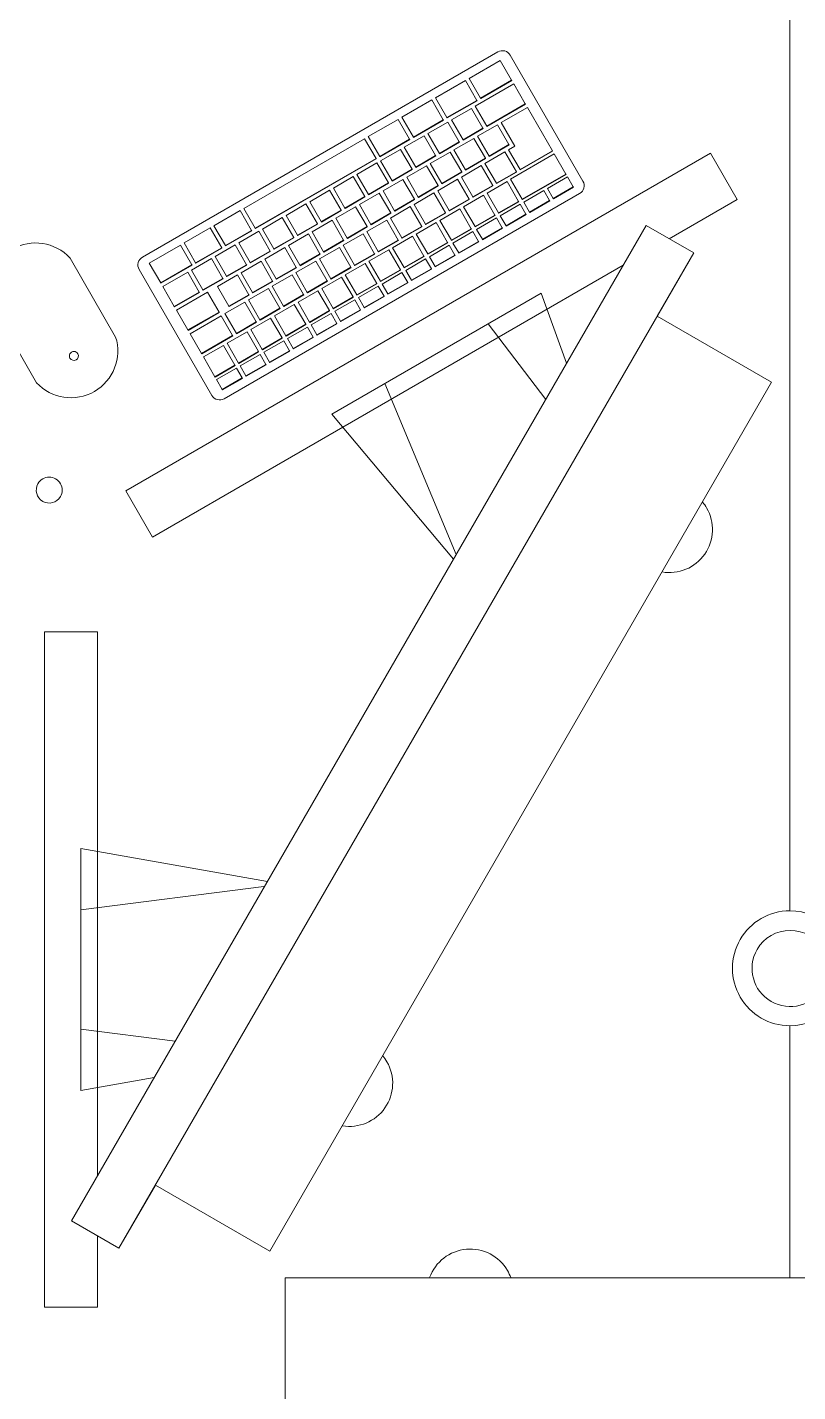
# Model space of a CAD drawing. Header units: millimetres. Extents: x 79795 to 317870, y -36033 to 97293.
# Drawn here: x 207457 to 207993, y 24139 to 25088 of the extents above; entities that cross this region are included whole.
import ezdxf

# ---------------------------------------------------------------- set-up
doc = ezdxf.new("R2010")
doc.units = ezdxf.units.MM
doc.header["$MEASUREMENT"] = 0
for name, color, linetype, lineweight in [('A-GENM', 8, 'CONTINUOUS', 9), ('E-ELEC-EQPM', 8, 'CONTINUOUS', 9), ('I-FURN', 8, 'CONTINUOUS', 9)]:
    doc.layers.add(name, color=color, linetype=linetype, lineweight=lineweight)

msp = doc.modelspace()

# ---------------------------------------------------------------- linework, layer by layer
at = {"layer": 'A-GENM'}
for p, q in [((207536.79, 24928.58), (207784.07, 25071.34)), ((207792.75, 25069.02), (207843.33, 24981.41)), ((207785.74, 25065.39), (207764.09, 25052.89)), ((207793.71, 25051.58), (207785.74, 25065.39)), ((207761.49, 25051.39), (207740.7, 25039.39)), ((207769.46, 25037.58), (207761.49, 25051.39)), ((207764.09, 25052.89), (207772.06, 25039.08)), ((207795.19, 25049.02), (207768.34, 25033.52)), ((207772.06, 25039.08), (207793.71, 25051.58)), ((207793.85, 25051.34), (207772.19, 25038.84)), ((207793.71, 25051.58), (207793.85, 25051.34)), ((207803.17, 25035.19), (207795.19, 25049.02)), ((207740.7, 25039.39), (207748.67, 25025.58)), ((207738.11, 25037.89), (207717.32, 25025.89)), ((207746.08, 25024.08), (207738.11, 25037.89)), ((207748.67, 25025.58), (207769.46, 25037.58)), ((207769.6, 25037.34), (207748.81, 25025.34)), ((207765.75, 25032.02), (207751.89, 25024.02)), ((207773.73, 25018.19), (207765.75, 25032.02)), ((207768.34, 25033.52), (207776.32, 25019.69)), ((207769.46, 25037.58), (207769.6, 25037.34)), ((207772.06, 25039.08), (207772.19, 25038.84)), ((207776.32, 25019.69), (207803.17, 25035.19)), ((207803.31, 25034.95), (207776.46, 25019.45)), ((207804.65, 25032.62), (207786.47, 25022.12)), ((207803.17, 25035.19), (207803.31, 25034.95)), ((207822.1, 25002.41), (207804.65, 25032.62)), ((207714.72, 25024.39), (207693.94, 25012.39)), ((207722.69, 25010.58), (207714.72, 25024.39)), ((207717.32, 25025.89), (207725.29, 25012.08)), ((207725.29, 25012.08), (207746.08, 25024.08)), ((207746.21, 25023.84), (207725.43, 25011.84)), ((207749.29, 25022.52), (207735.43, 25014.52)), ((207746.08, 25024.08), (207746.21, 25023.84)), ((207748.67, 25025.58), (207748.81, 25025.34)), ((207757.27, 25008.69), (207749.29, 25022.52)), ((207751.89, 25024.02), (207759.87, 25010.19)), ((207783.87, 25020.62), (207770.01, 25012.62)), ((207791.85, 25006.8), (207783.87, 25020.62)), ((207786.47, 25022.12), (207795.93, 25005.73)), ((207691.34, 25010.89), (207607.34, 24962.39)), ((207699.31, 24997.08), (207691.34, 25010.89)), ((207693.94, 25012.39), (207701.91, 24998.58)), ((207732.84, 25013.02), (207718.98, 25005.02)), ((207725.29, 25012.08), (207725.43, 25011.84)), ((207740.82, 24999.19), (207732.84, 25013.02)), ((207735.43, 25014.52), (207743.42, 25000.69)), ((207767.42, 25011.12), (207753.56, 25003.12)), ((207759.87, 25010.19), (207773.73, 25018.19)), ((207773.86, 25017.95), (207760.01, 25009.95)), ((207775.4, 24997.3), (207767.42, 25011.12)), ((207770.01, 25012.62), (207777.99, 24998.8)), ((207773.73, 25018.19), (207773.86, 25017.95)), ((207776.32, 25019.69), (207776.46, 25019.45)), ((207701.91, 24998.58), (207722.69, 25010.58)), ((207722.83, 25010.34), (207702.05, 24998.34)), ((207716.38, 25003.52), (207702.53, 24995.52)), ((207724.36, 24989.69), (207716.38, 25003.52)), ((207718.98, 25005.02), (207726.96, 24991.19)), ((207722.69, 25010.58), (207722.83, 25010.34)), ((207750.96, 25001.62), (207737.1, 24993.62)), ((207743.42, 25000.69), (207757.27, 25008.69)), ((207757.41, 25008.45), (207743.55, 25000.45)), ((207758.94, 24987.8), (207750.96, 25001.62)), ((207753.56, 25003.12), (207761.54, 24989.3)), ((207757.27, 25008.69), (207757.41, 25008.45)), ((207759.87, 25010.19), (207760.01, 25009.95)), ((207789, 25001.73), (207775.15, 24993.73)), ((207777.99, 24998.8), (207791.85, 25006.8)), ((207791.99, 25006.56), (207778.13, 24998.56)), ((207796.98, 24987.91), (207789, 25001.73)), ((207795.93, 25005.73), (207791.6, 25003.23)), ((207791.6, 25003.23), (207799.58, 24989.41)), ((207791.85, 25006.8), (207791.99, 25006.56)), ((207799.58, 24989.41), (207822.1, 25002.41)), ((207822.24, 25002.17), (207799.72, 24989.17)), ((207822.1, 25002.41), (207822.24, 25002.17)), ((207615.31, 24948.58), (207699.31, 24997.08)), ((207699.45, 24996.84), (207615.44, 24948.34)), ((207699.93, 24994.02), (207686.07, 24986.02)), ((207699.31, 24997.08), (207699.45, 24996.84)), ((207707.91, 24980.19), (207699.93, 24994.02)), ((207701.91, 24998.58), (207702.05, 24998.34)), ((207702.53, 24995.52), (207710.51, 24981.69)), ((207734.51, 24992.12), (207720.65, 24984.12)), ((207726.96, 24991.19), (207740.82, 24999.19)), ((207740.96, 24998.95), (207727.1, 24990.95)), ((207742.49, 24978.3), (207734.51, 24992.12)), ((207737.1, 24993.62), (207745.08, 24979.8)), ((207740.82, 24999.19), (207740.96, 24998.95)), ((207743.42, 25000.69), (207743.55, 25000.45)), ((207772.55, 24992.23), (207758.69, 24984.23)), ((207761.54, 24989.3), (207775.4, 24997.3)), ((207775.53, 24997.06), (207761.68, 24989.06)), ((207780.53, 24978.41), (207772.55, 24992.23)), ((207775.15, 24993.73), (207783.13, 24979.91)), ((207775.4, 24997.3), (207775.53, 24997.06)), ((207777.99, 24998.8), (207778.13, 24998.56)), ((207823.3, 25000.32), (207792.99, 24982.82)), ((207831.42, 24986.26), (207823.3, 25000.32)), ((207683.47, 24984.52), (207669.62, 24976.52)), ((207691.45, 24970.69), (207683.47, 24984.52)), ((207686.07, 24986.02), (207694.05, 24972.19)), ((207718.05, 24982.62), (207704.2, 24974.62)), ((207710.51, 24981.69), (207724.36, 24989.69)), ((207724.5, 24989.45), (207710.64, 24981.45)), ((207726.03, 24968.8), (207718.05, 24982.62)), ((207720.65, 24984.12), (207728.63, 24970.3)), ((207724.36, 24989.69), (207724.5, 24989.45)), ((207726.96, 24991.19), (207727.1, 24990.95)), ((207756.09, 24982.73), (207742.24, 24974.73)), ((207745.08, 24979.8), (207758.94, 24987.8)), ((207759.08, 24987.56), (207745.22, 24979.56)), ((207764.07, 24968.91), (207756.09, 24982.73)), ((207758.69, 24984.23), (207766.67, 24970.41)), ((207758.94, 24987.8), (207759.08, 24987.56)), ((207761.54, 24989.3), (207761.68, 24989.06)), ((207783.13, 24979.91), (207796.98, 24987.91)), ((207797.12, 24987.67), (207783.27, 24979.67)), ((207792.99, 24982.82), (207801.11, 24968.76)), ((207796.98, 24987.91), (207797.12, 24987.67)), ((207799.58, 24989.41), (207799.72, 24989.17)), ((207801.11, 24968.76), (207831.42, 24986.26)), ((207831.56, 24986.02), (207801.25, 24968.52)), ((207832.55, 24984.3), (207818.7, 24976.3)), ((207831.42, 24986.26), (207831.56, 24986.02)), ((207836.54, 24977.39), (207832.55, 24984.3)), ((207667.02, 24975.02), (207653.16, 24967.02)), ((207675, 24961.19), (207667.02, 24975.02)), ((207669.62, 24976.52), (207677.6, 24962.69)), ((207701.6, 24973.12), (207687.74, 24965.12)), ((207694.05, 24972.19), (207707.91, 24980.19)), ((207708.05, 24979.95), (207694.19, 24971.95)), ((207709.58, 24959.3), (207701.6, 24973.12)), ((207704.2, 24974.62), (207712.18, 24960.8)), ((207707.91, 24980.19), (207708.05, 24979.95)), ((207710.51, 24981.69), (207710.64, 24981.45)), ((207739.64, 24973.23), (207725.78, 24965.23)), ((207728.63, 24970.3), (207742.49, 24978.3)), ((207742.62, 24978.06), (207728.77, 24970.06)), ((207747.62, 24959.41), (207739.64, 24973.23)), ((207742.24, 24974.73), (207750.22, 24960.91)), ((207742.49, 24978.3), (207742.62, 24978.06)), ((207745.08, 24979.8), (207745.22, 24979.56)), ((207766.67, 24970.41), (207780.53, 24978.41)), ((207780.67, 24978.17), (207766.81, 24970.17)), ((207790.53, 24981.08), (207776.68, 24973.08)), ((207776.68, 24973.08), (207784.66, 24959.26)), ((207780.53, 24978.41), (207780.67, 24978.17)), ((207783.13, 24979.91), (207783.27, 24979.67)), ((207798.51, 24967.26), (207790.53, 24981.08)), ((207816.1, 24974.8), (207802.24, 24966.8)), ((207820.09, 24967.89), (207816.1, 24974.8)), ((207818.7, 24976.3), (207822.69, 24969.39)), ((207822.69, 24969.39), (207836.54, 24977.39)), ((207836.68, 24977.15), (207822.82, 24969.15)), ((207836.54, 24977.39), (207836.68, 24977.15)), ((207841, 24972.73), (207593.72, 24829.97)), ((207650.56, 24965.52), (207636.71, 24957.52)), ((207658.54, 24951.69), (207650.56, 24965.52)), ((207653.16, 24967.02), (207661.14, 24953.19)), ((207685.14, 24963.62), (207671.29, 24955.62)), ((207677.6, 24962.69), (207691.45, 24970.69)), ((207691.59, 24970.45), (207677.74, 24962.45)), ((207693.12, 24949.8), (207685.14, 24963.62)), ((207687.74, 24965.12), (207695.72, 24951.3)), ((207691.45, 24970.69), (207691.59, 24970.45)), ((207694.05, 24972.19), (207694.19, 24971.95)), ((207723.19, 24963.73), (207709.33, 24955.73)), ((207712.18, 24960.8), (207726.03, 24968.8)), ((207726.17, 24968.56), (207712.31, 24960.56)), ((207731.17, 24949.91), (207723.19, 24963.73)), ((207725.78, 24965.23), (207733.76, 24951.41)), ((207726.03, 24968.8), (207726.17, 24968.56)), ((207728.63, 24970.3), (207728.77, 24970.06)), ((207750.22, 24960.91), (207764.07, 24968.91)), ((207764.21, 24968.67), (207750.36, 24960.67)), ((207774.08, 24971.58), (207760.22, 24963.58)), ((207760.22, 24963.58), (207768.2, 24949.76)), ((207764.07, 24968.91), (207764.21, 24968.67)), ((207766.67, 24970.41), (207766.81, 24970.17)), ((207782.06, 24957.76), (207774.08, 24971.58)), ((207784.66, 24959.26), (207798.51, 24967.26)), ((207798.65, 24967.02), (207784.8, 24959.02)), ((207799.64, 24965.3), (207785.79, 24957.3)), ((207798.51, 24967.26), (207798.65, 24967.02)), ((207803.63, 24958.39), (207799.64, 24965.3)), ((207801.11, 24968.76), (207801.25, 24968.52)), ((207802.24, 24966.8), (207806.23, 24959.89)), ((207806.23, 24959.89), (207820.09, 24967.89)), ((207820.23, 24967.65), (207806.37, 24959.65)), ((207820.09, 24967.89), (207820.23, 24967.65)), ((207822.69, 24969.39), (207822.82, 24969.15)), ((207604.74, 24960.89), (207586.55, 24950.39)), ((207612.71, 24947.08), (207604.74, 24960.89)), ((207607.34, 24962.39), (207615.31, 24948.58)), ((207634.11, 24956.02), (207620.25, 24948.02)), ((207642.09, 24942.19), (207634.11, 24956.02)), ((207636.71, 24957.52), (207644.69, 24943.69)), ((207668.69, 24954.12), (207654.83, 24946.12)), ((207661.14, 24953.19), (207675, 24961.19)), ((207675.14, 24960.95), (207661.28, 24952.95)), ((207676.67, 24940.3), (207668.69, 24954.12)), ((207671.29, 24955.62), (207679.27, 24941.8)), ((207675, 24961.19), (207675.14, 24960.95)), ((207677.6, 24962.69), (207677.74, 24962.45)), ((207706.73, 24954.23), (207692.87, 24946.23)), ((207695.72, 24951.3), (207709.58, 24959.3)), ((207709.72, 24959.06), (207695.86, 24951.06)), ((207714.71, 24940.41), (207706.73, 24954.23)), ((207709.33, 24955.73), (207717.31, 24941.91)), ((207709.58, 24959.3), (207709.72, 24959.06)), ((207712.18, 24960.8), (207712.31, 24960.56)), ((207733.76, 24951.41), (207747.62, 24959.41)), ((207747.76, 24959.17), (207733.9, 24951.17)), ((207757.63, 24962.08), (207743.77, 24954.08)), ((207743.77, 24954.08), (207751.75, 24940.26)), ((207747.62, 24959.41), (207747.76, 24959.17)), ((207750.22, 24960.91), (207750.36, 24960.67)), ((207765.61, 24948.26), (207757.63, 24962.08)), ((207768.2, 24949.76), (207782.06, 24957.76)), ((207782.2, 24957.52), (207768.34, 24949.52)), ((207783.19, 24955.8), (207769.33, 24947.8)), ((207782.06, 24957.76), (207782.2, 24957.52)), ((207787.18, 24948.89), (207783.19, 24955.8)), ((207784.66, 24959.26), (207784.8, 24959.02)), ((207785.79, 24957.3), (207789.78, 24950.39)), ((207789.78, 24950.39), (207803.63, 24958.39)), ((207803.77, 24958.15), (207789.92, 24950.15)), ((207803.63, 24958.39), (207803.77, 24958.15)), ((207806.23, 24959.89), (207806.37, 24959.65)), ((207583.95, 24948.89), (207565.77, 24938.39)), ((207591.92, 24935.08), (207583.95, 24948.89)), ((207586.55, 24950.39), (207594.52, 24936.58)), ((207594.52, 24936.58), (207612.71, 24947.08)), ((207612.85, 24946.84), (207594.66, 24936.34)), ((207617.66, 24946.52), (207603.8, 24938.52)), ((207612.71, 24947.08), (207612.85, 24946.84)), ((207615.31, 24948.58), (207615.44, 24948.34)), ((207625.64, 24932.69), (207617.66, 24946.52)), ((207620.25, 24948.02), (207628.23, 24934.19)), ((207652.23, 24944.62), (207638.38, 24936.62)), ((207644.69, 24943.69), (207658.54, 24951.69)), ((207658.68, 24951.45), (207644.83, 24943.45)), ((207660.21, 24930.8), (207652.23, 24944.62)), ((207654.83, 24946.12), (207662.81, 24932.3)), ((207658.54, 24951.69), (207658.68, 24951.45)), ((207661.14, 24953.19), (207661.28, 24952.95)), ((207690.28, 24944.73), (207676.42, 24936.73)), ((207679.27, 24941.8), (207693.12, 24949.8)), ((207693.26, 24949.56), (207679.41, 24941.56)), ((207698.26, 24930.91), (207690.28, 24944.73)), ((207692.87, 24946.23), (207700.85, 24932.41)), ((207693.12, 24949.8), (207693.26, 24949.56)), ((207695.72, 24951.3), (207695.86, 24951.06)), ((207717.31, 24941.91), (207731.17, 24949.91)), ((207731.3, 24949.67), (207717.45, 24941.67)), ((207741.17, 24952.58), (207727.31, 24944.58)), ((207727.31, 24944.58), (207735.29, 24930.76)), ((207731.17, 24949.91), (207731.3, 24949.67)), ((207733.76, 24951.41), (207733.9, 24951.17)), ((207749.15, 24938.76), (207741.17, 24952.58)), ((207751.75, 24940.26), (207765.61, 24948.26)), ((207765.74, 24948.02), (207751.89, 24940.02)), ((207766.73, 24946.3), (207752.88, 24938.3)), ((207765.61, 24948.26), (207765.74, 24948.02)), ((207770.72, 24939.39), (207766.73, 24946.3)), ((207768.2, 24949.76), (207768.34, 24949.52)), ((207769.33, 24947.8), (207773.32, 24940.89)), ((207773.32, 24940.89), (207787.18, 24948.89)), ((207787.32, 24948.65), (207773.46, 24940.65)), ((207787.18, 24948.89), (207787.32, 24948.65)), ((207789.78, 24950.39), (207789.92, 24950.15)), ((207563.17, 24936.89), (207541.52, 24924.39)), ((207571.14, 24923.08), (207563.17, 24936.89)), ((207565.77, 24938.39), (207573.74, 24924.58)), ((207573.74, 24924.58), (207591.92, 24935.08)), ((207601.2, 24937.02), (207587.34, 24929.02)), ((207591.92, 24935.08), (207592.06, 24934.84)), ((207594.52, 24936.58), (207594.66, 24936.34)), ((207609.18, 24923.19), (207601.2, 24937.02)), ((207603.8, 24938.52), (207611.78, 24924.69)), ((207635.78, 24935.12), (207621.92, 24927.12)), ((207628.23, 24934.19), (207642.09, 24942.19)), ((207642.23, 24941.95), (207628.37, 24933.95)), ((207643.76, 24921.3), (207635.78, 24935.12)), ((207638.38, 24936.62), (207646.36, 24922.8)), ((207642.09, 24942.19), (207642.23, 24941.95)), ((207644.69, 24943.69), (207644.83, 24943.45)), ((207673.82, 24935.23), (207659.97, 24927.23)), ((207662.81, 24932.3), (207676.67, 24940.3)), ((207676.81, 24940.06), (207662.95, 24932.06)), ((207681.8, 24921.41), (207673.82, 24935.23)), ((207676.42, 24936.73), (207684.4, 24922.91)), ((207676.67, 24940.3), (207676.81, 24940.06)), ((207679.27, 24941.8), (207679.41, 24941.56)), ((207700.85, 24932.41), (207714.71, 24940.41)), ((207714.85, 24940.17), (207700.99, 24932.17)), ((207724.72, 24943.08), (207710.86, 24935.08)), ((207710.86, 24935.08), (207718.84, 24921.26)), ((207714.71, 24940.41), (207714.85, 24940.17)), ((207717.31, 24941.91), (207717.45, 24941.67)), ((207732.7, 24929.26), (207724.72, 24943.08)), ((207735.29, 24930.76), (207749.15, 24938.76)), ((207749.29, 24938.52), (207735.43, 24930.52)), ((207750.28, 24936.8), (207736.42, 24928.8)), ((207749.15, 24938.76), (207749.29, 24938.52)), ((207754.27, 24929.89), (207750.28, 24936.8)), ((207751.75, 24940.26), (207751.89, 24940.02)), ((207752.88, 24938.3), (207756.87, 24931.39)), ((207756.87, 24931.39), (207770.72, 24939.39)), ((207770.86, 24939.15), (207757.01, 24931.15)), ((207770.73, 24939.38), (207770.86, 24939.15)), ((207773.32, 24940.89), (207773.46, 24940.65)), ((207518.14, 24872.88), (207486.39, 24927.88)), ((207584.75, 24927.52), (207570.89, 24919.52)), ((207592.06, 24934.84), (207573.87, 24924.34)), ((207592.73, 24913.69), (207584.75, 24927.52)), ((207587.34, 24929.02), (207595.32, 24915.19)), ((207619.32, 24925.62), (207605.47, 24917.62)), ((207611.78, 24924.69), (207625.64, 24932.69)), ((207625.77, 24932.45), (207611.92, 24924.45)), ((207627.31, 24911.8), (207619.32, 24925.62)), ((207621.92, 24927.12), (207629.9, 24913.3)), ((207625.64, 24932.69), (207625.77, 24932.45)), ((207628.23, 24934.19), (207628.37, 24933.95)), ((207657.37, 24925.73), (207643.51, 24917.73)), ((207646.36, 24922.8), (207660.21, 24930.8)), ((207660.35, 24930.56), (207646.5, 24922.56)), ((207665.35, 24911.91), (207657.37, 24925.73)), ((207659.97, 24927.23), (207667.95, 24913.41)), ((207660.21, 24930.8), (207660.35, 24930.56)), ((207662.81, 24932.3), (207662.95, 24932.06)), ((207684.4, 24922.91), (207698.26, 24930.91)), ((207698.4, 24930.67), (207684.54, 24922.67)), ((207708.26, 24933.58), (207694.41, 24925.58)), ((207694.41, 24925.58), (207702.39, 24911.76)), ((207698.26, 24930.91), (207698.4, 24930.67)), ((207700.85, 24932.41), (207700.99, 24932.17)), ((207716.24, 24919.76), (207708.26, 24933.58)), ((207718.84, 24921.26), (207732.7, 24929.26)), ((207732.84, 24929.02), (207718.98, 24921.02)), ((207733.83, 24927.3), (207719.97, 24919.3)), ((207732.7, 24929.26), (207732.84, 24929.02)), ((207737.82, 24920.39), (207733.83, 24927.3)), ((207735.29, 24930.76), (207735.43, 24930.52)), ((207736.42, 24928.8), (207740.41, 24921.89)), ((207740.41, 24921.89), (207754.27, 24929.89)), ((207754.41, 24929.65), (207740.55, 24921.65)), ((207754.27, 24929.89), (207754.41, 24929.65)), ((207756.87, 24931.39), (207757.01, 24931.15)), ((207585.05, 24832.29), (207534.47, 24919.9)), ((207541.52, 24924.39), (207549.49, 24910.58)), ((207549.49, 24910.58), (207571.14, 24923.08)), ((207571.28, 24922.84), (207549.63, 24910.34)), ((207568.3, 24918), (207550.98, 24908)), ((207576.27, 24904.19), (207568.3, 24918)), ((207570.89, 24919.52), (207578.87, 24905.69)), ((207571.14, 24923.08), (207571.28, 24922.84)), ((207573.74, 24924.58), (207573.87, 24924.34)), ((207602.87, 24916.12), (207589.01, 24908.12)), ((207595.32, 24915.19), (207609.18, 24923.19)), ((207609.32, 24922.95), (207595.46, 24914.95)), ((207610.85, 24902.3), (207602.87, 24916.12)), ((207605.47, 24917.62), (207613.45, 24903.8)), ((207609.18, 24923.19), (207609.32, 24922.95)), ((207611.78, 24924.69), (207611.92, 24924.45)), ((207640.91, 24916.23), (207627.06, 24908.23)), ((207629.9, 24913.3), (207643.76, 24921.3)), ((207643.9, 24921.06), (207630.04, 24913.06)), ((207648.89, 24902.41), (207640.91, 24916.23)), ((207643.51, 24917.73), (207651.49, 24903.91)), ((207643.76, 24921.3), (207643.9, 24921.06)), ((207646.36, 24922.8), (207646.5, 24922.56)), ((207667.95, 24913.41), (207681.8, 24921.41)), ((207681.94, 24921.17), (207668.08, 24913.17)), ((207691.81, 24924.08), (207677.95, 24916.08)), ((207677.95, 24916.08), (207685.93, 24902.26)), ((207681.8, 24921.41), (207681.94, 24921.17)), ((207684.4, 24922.91), (207684.54, 24922.67)), ((207699.79, 24910.26), (207691.81, 24924.08)), ((207702.39, 24911.76), (207716.24, 24919.76)), ((207716.38, 24919.52), (207702.52, 24911.52)), ((207717.37, 24917.8), (207703.51, 24909.8)), ((207716.24, 24919.76), (207716.38, 24919.52)), ((207721.36, 24910.89), (207717.37, 24917.8)), ((207718.84, 24921.26), (207718.98, 24921.02)), ((207719.97, 24919.3), (207723.96, 24912.39)), ((207723.96, 24912.39), (207737.82, 24920.39)), ((207737.95, 24920.15), (207724.1, 24912.15)), ((207737.82, 24920.39), (207737.95, 24920.15)), ((207740.41, 24921.89), (207740.55, 24921.65)), ((207549.49, 24910.58), (207549.63, 24910.34)), ((207550.98, 24908), (207558.95, 24894.19)), ((207578.87, 24905.69), (207592.73, 24913.69)), ((207592.86, 24913.45), (207579.01, 24905.45)), ((207589.01, 24908.12), (207596.99, 24894.3)), ((207592.73, 24913.69), (207592.86, 24913.45)), ((207595.32, 24915.19), (207595.46, 24914.95)), ((207624.46, 24906.73), (207610.6, 24898.73)), ((207613.45, 24903.8), (207627.31, 24911.8)), ((207627.44, 24911.56), (207613.59, 24903.56)), ((207632.44, 24892.91), (207624.46, 24906.73)), ((207627.06, 24908.23), (207635.04, 24894.41)), ((207627.31, 24911.8), (207627.44, 24911.56)), ((207629.9, 24913.3), (207630.04, 24913.06)), ((207651.49, 24903.91), (207665.35, 24911.91)), ((207665.49, 24911.67), (207651.63, 24903.67)), ((207675.35, 24914.58), (207661.5, 24906.58)), ((207661.5, 24906.58), (207669.48, 24892.76)), ((207665.35, 24911.91), (207665.49, 24911.67)), ((207667.95, 24913.41), (207668.08, 24913.17)), ((207683.33, 24900.76), (207675.35, 24914.58)), ((207685.93, 24902.26), (207699.79, 24910.26)), ((207699.93, 24910.02), (207686.07, 24902.02)), ((207700.92, 24908.3), (207687.06, 24900.3)), ((207699.79, 24910.26), (207699.93, 24910.02)), ((207704.91, 24901.39), (207700.92, 24908.3)), ((207702.39, 24911.76), (207702.52, 24911.52)), ((207703.51, 24909.8), (207707.51, 24902.89)), ((207707.51, 24902.89), (207721.36, 24910.89)), ((207721.5, 24910.65), (207707.64, 24902.65)), ((207721.36, 24910.89), (207721.5, 24910.65)), ((207723.96, 24912.39), (207724.1, 24912.15)), ((207558.95, 24894.19), (207576.27, 24904.19)), ((207576.41, 24903.95), (207559.09, 24893.95)), ((207582.1, 24904.1), (207560.45, 24891.6)), ((207576.27, 24904.19), (207576.41, 24903.95)), ((207578.87, 24905.69), (207579.01, 24905.45)), ((207590.07, 24890.3), (207582.1, 24904.1)), ((207608, 24897.23), (207594.15, 24889.23)), ((207596.99, 24894.3), (207610.85, 24902.3)), ((207610.99, 24902.06), (207597.13, 24894.06)), ((207615.98, 24883.41), (207608, 24897.23)), ((207610.6, 24898.73), (207618.58, 24884.91)), ((207610.85, 24902.3), (207610.99, 24902.06)), ((207613.45, 24903.8), (207613.59, 24903.56)), ((207635.04, 24894.41), (207648.89, 24902.41)), ((207649.03, 24902.17), (207635.18, 24894.17)), ((207658.9, 24905.08), (207645.04, 24897.08)), ((207645.04, 24897.08), (207653.02, 24883.26)), ((207648.89, 24902.41), (207649.03, 24902.17)), ((207651.49, 24903.91), (207651.63, 24903.67)), ((207666.88, 24891.26), (207658.9, 24905.08)), ((207669.48, 24892.76), (207683.33, 24900.76)), ((207683.47, 24900.52), (207669.62, 24892.52)), ((207684.46, 24898.8), (207670.61, 24890.8)), ((207683.33, 24900.76), (207683.47, 24900.52)), ((207688.45, 24891.89), (207684.46, 24898.8)), ((207685.93, 24902.26), (207686.07, 24902.02)), ((207687.06, 24900.3), (207691.05, 24893.39)), ((207691.05, 24893.39), (207704.91, 24901.39)), ((207705.05, 24901.15), (207691.19, 24893.15)), ((207704.91, 24901.39), (207705.05, 24901.15)), ((207707.51, 24902.89), (207707.64, 24902.65)), ((207431.4, 24896.13), (207463.15, 24841.13)), ((207558.95, 24894.19), (207559.09, 24893.95)), ((207560.45, 24891.6), (207568.42, 24877.8)), ((207568.42, 24877.8), (207590.07, 24890.3)), ((207590.2, 24890.06), (207568.55, 24877.56)), ((207591.56, 24887.71), (207569.91, 24875.21)), ((207590.07, 24890.3), (207590.2, 24890.06)), ((207599.53, 24873.91), (207591.56, 24887.71)), ((207594.15, 24889.23), (207602.13, 24875.41)), ((207596.99, 24894.3), (207597.13, 24894.06)), ((207618.58, 24884.91), (207632.44, 24892.91)), ((207632.58, 24892.67), (207618.72, 24884.67)), ((207642.44, 24895.58), (207628.59, 24887.58)), ((207628.59, 24887.58), (207636.57, 24873.76)), ((207632.44, 24892.91), (207632.58, 24892.67)), ((207635.04, 24894.41), (207635.18, 24894.17)), ((207650.42, 24881.76), (207642.44, 24895.58)), ((207653.02, 24883.26), (207666.88, 24891.26)), ((207667.02, 24891.02), (207653.16, 24883.02)), ((207668.01, 24889.3), (207654.15, 24881.3)), ((207666.88, 24891.26), (207667.02, 24891.02)), ((207672, 24882.39), (207668.01, 24889.3)), ((207669.48, 24892.76), (207669.62, 24892.52)), ((207670.61, 24890.8), (207674.6, 24883.89)), ((207674.6, 24883.89), (207688.45, 24891.89)), ((207688.59, 24891.65), (207674.73, 24883.65)), ((207688.45, 24891.89), (207688.59, 24891.65)), ((207691.05, 24893.39), (207691.19, 24893.15)), ((207602.13, 24875.41), (207615.98, 24883.41)), ((207616.12, 24883.17), (207602.27, 24875.17)), ((207625.99, 24886.08), (207612.13, 24878.08)), ((207612.13, 24878.08), (207620.11, 24864.26)), ((207615.98, 24883.41), (207616.12, 24883.17)), ((207618.58, 24884.91), (207618.72, 24884.67)), ((207633.97, 24872.26), (207625.99, 24886.08)), ((207636.57, 24873.76), (207650.42, 24881.76)), ((207650.56, 24881.52), (207636.71, 24873.52)), ((207651.55, 24879.8), (207637.7, 24871.8)), ((207650.42, 24881.76), (207650.56, 24881.52)), ((207655.54, 24872.89), (207651.55, 24879.8)), ((207653.02, 24883.26), (207653.16, 24883.02)), ((207654.15, 24881.3), (207658.14, 24874.39)), ((207658.14, 24874.39), (207672, 24882.39)), ((207672.14, 24882.15), (207658.28, 24874.15)), ((207672, 24882.39), (207672.14, 24882.15)), ((207674.6, 24883.89), (207674.73, 24883.65)), ((207568.42, 24877.8), (207568.55, 24877.56)), ((207569.91, 24875.21), (207577.88, 24861.41)), ((207577.88, 24861.41), (207599.53, 24873.91)), ((207599.67, 24873.67), (207578.02, 24861.17)), ((207609.54, 24876.58), (207595.68, 24868.58)), ((207595.68, 24868.58), (207603.66, 24854.76)), ((207599.53, 24873.91), (207599.67, 24873.67)), ((207602.13, 24875.41), (207602.27, 24875.17)), ((207617.52, 24862.76), (207609.54, 24876.58)), ((207620.11, 24864.26), (207633.97, 24872.26)), ((207634.11, 24872.02), (207620.25, 24864.02)), ((207635.1, 24870.3), (207621.24, 24862.3)), ((207633.97, 24872.26), (207634.11, 24872.02)), ((207639.09, 24863.39), (207635.1, 24870.3)), ((207636.57, 24873.76), (207636.71, 24873.52)), ((207637.7, 24871.8), (207641.69, 24864.89)), ((207641.69, 24864.89), (207655.54, 24872.89)), ((207655.68, 24872.65), (207641.83, 24864.65)), ((207655.54, 24872.89), (207655.68, 24872.65)), ((207658.14, 24874.39), (207658.28, 24874.15)), ((207577.88, 24861.41), (207578.02, 24861.17)), ((207593.08, 24867.08), (207579.22, 24859.08)), ((207579.22, 24859.08), (207587.2, 24845.26)), ((207601.06, 24853.26), (207593.08, 24867.08)), ((207603.66, 24854.76), (207617.52, 24862.76)), ((207617.65, 24862.52), (207603.8, 24854.52)), ((207618.64, 24860.8), (207604.79, 24852.8)), ((207617.52, 24862.76), (207617.65, 24862.52)), ((207622.63, 24853.89), (207618.64, 24860.8)), ((207620.11, 24864.26), (207620.25, 24864.02)), ((207621.24, 24862.3), (207625.23, 24855.39)), ((207625.23, 24855.39), (207639.09, 24863.39)), ((207639.23, 24863.15), (207625.37, 24855.15)), ((207639.09, 24863.39), (207639.23, 24863.15)), ((207641.69, 24864.89), (207641.83, 24864.65)), ((207587.2, 24845.26), (207601.06, 24853.26)), ((207601.2, 24853.02), (207587.34, 24845.02)), ((207602.19, 24851.3), (207588.33, 24843.3)), ((207601.06, 24853.26), (207601.2, 24853.02)), ((207606.18, 24844.39), (207602.19, 24851.3)), ((207603.66, 24854.76), (207603.8, 24854.52)), ((207604.79, 24852.8), (207608.78, 24845.89)), ((207608.78, 24845.89), (207622.63, 24853.89)), ((207622.77, 24853.65), (207608.92, 24845.65)), ((207622.63, 24853.89), (207622.77, 24853.65)), ((207625.23, 24855.39), (207625.37, 24855.15)), ((207587.2, 24845.26), (207587.34, 24845.02)), ((207588.33, 24843.3), (207592.32, 24836.39)), ((207592.32, 24836.39), (207606.18, 24844.39)), ((207606.32, 24844.15), (207592.46, 24836.15)), ((207606.18, 24844.39), (207606.32, 24844.15)), ((207608.78, 24845.89), (207608.92, 24845.65)), ((207592.32, 24836.39), (207592.46, 24836.15))]:
    msp.add_line(p, q, dxfattribs=at)
for centre, radius, start, end in [((207787.25, 25065.84), 6.35, 30, 120), ((207837.83, 24978.23), 6.35, 300, 30), ((207462.47, 24905.81), 32.54, 42.68038, 197.31962), ((207539.97, 24923.08), 6.35, 120, 210), ((207487.08, 24863.19), 32.54, 222.68038, 17.31962), ((207489.07, 24859.74), 3.16, 30, 210), ((207489.07, 24859.74), 3.16, 210, 30), ((207590.55, 24835.46), 6.35, 210, 300)]:
    msp.add_arc(centre, radius, start, end, dxfattribs=at)
at = {"layer": 'E-ELEC-EQPM'}
for p, q in [((207487.39, 24257.75), (207887.39, 24950.57)), ((207487.39, 24257.75), (207887.39, 24950.57)), ((207887.39, 24950.57), (207920.39, 24931.52)), ((207887.39, 24950.57), (207920.39, 24931.52)), ((207920.39, 24931.52), (207520.39, 24238.7)), ((207920.39, 24931.52), (207894.99, 24887.53)), ((207894.99, 24887.53), (207974.58, 24841.58)), ((207894.99, 24887.53), (207974.58, 24841.58)), ((207974.58, 24841.58), (207625.38, 24236.75)), ((207974.58, 24841.58), (207625.38, 24236.75)), ((207545.79, 24282.7), (207520.39, 24238.7)), ((207625.38, 24236.75), (207545.79, 24282.7)), ((207625.38, 24236.75), (207545.79, 24282.7)), ((207520.39, 24238.7), (207487.39, 24257.75)), ((207520.39, 24238.7), (207487.39, 24257.75)), ((208334.45, 24218.25), (207636.05, 24218.25)), ((207636.05, 24218.25), (207636.05, 24126.35)), ((208334.45, 24218.25), (207636.05, 24218.25)), ((207636.05, 24218.25), (207636.05, 24126.35))]:
    msp.add_line(p, q, dxfattribs=at)
at = {"layer": 'I-FURN'}
for p, q in [((207987.34, 24473.58), (207987.32, 25583.58)), ((207987.32, 25583.58), (207987.34, 24473.58)), ((207932.12, 25000.76), (207525.18, 24765.81)), ((207950.67, 24968.64), (207932.12, 25000.76)), ((207903.38, 24941.34), (207950.67, 24968.64)), ((207543.72, 24733.69), (207871.41, 24922.88)), ((207668.47, 24819.21), (207814.23, 24903.37)), ((207814.23, 24903.37), (207831.98, 24854.6)), ((207777.35, 24882.07), (207817.44, 24829.42)), ((207705.35, 24840.5), (207755.15, 24721.53)), ((207753.25, 24718.23), (207668.47, 24819.21)), ((207543.72, 24733.69), (207525.18, 24765.81)), ((207505.61, 24667.69), (207468.53, 24667.69)), ((207468.53, 24197.79), (207468.53, 24667.69)), ((207505.61, 24667.69), (207505.61, 24289.31)), ((207493.93, 24516.9), (207493.93, 24348.58)), ((207623.77, 24493.96), (207493.93, 24516.9)), ((207493.93, 24474.31), (207621.24, 24490.59)), ((207493.93, 24391.17), (207559.57, 24382.78)), ((207987.35, 24218.25), (207987.34, 24393.58)), ((207987.34, 24393.58), (207987.35, 24218.25)), ((207493.93, 24348.58), (207545.04, 24357.59)), ((207505.61, 24247.23), (207505.61, 24197.79)), ((207505.61, 24197.79), (207468.53, 24197.79))]:
    msp.add_line(p, q, dxfattribs=at)
for centre, radius, start, end in [((207471.88, 24766.35), 9, 330, 150), ((207471.88, 24766.35), 9, 150, 330), ((207903.4, 24738.95), 30, 30.00282, 39.69206), ((207903.4, 24738.95), 30, 260.30789, 30.00282), ((207987.34, 24433.58), 40, 90.00141, 270.00141), ((207987.34, 24433.58), 40, 270.00141, 90.00141), ((207987.49, 24433.48), 26.51, 330, 150), ((207987.49, 24433.48), 26.51, 150, 330), ((207680.92, 24353.57), 30, 260.28516, 30.00282), ((207680.92, 24353.57), 30, 30.00282, 39.71478), ((207764.86, 24208.2), 30, 30.00282, 160.24537), ((207764.86, 24208.2), 30, 19.75455, 30.00282)]:
    msp.add_arc(centre, radius, start, end, dxfattribs=at)

doc.saveas('drawing.dxf')
